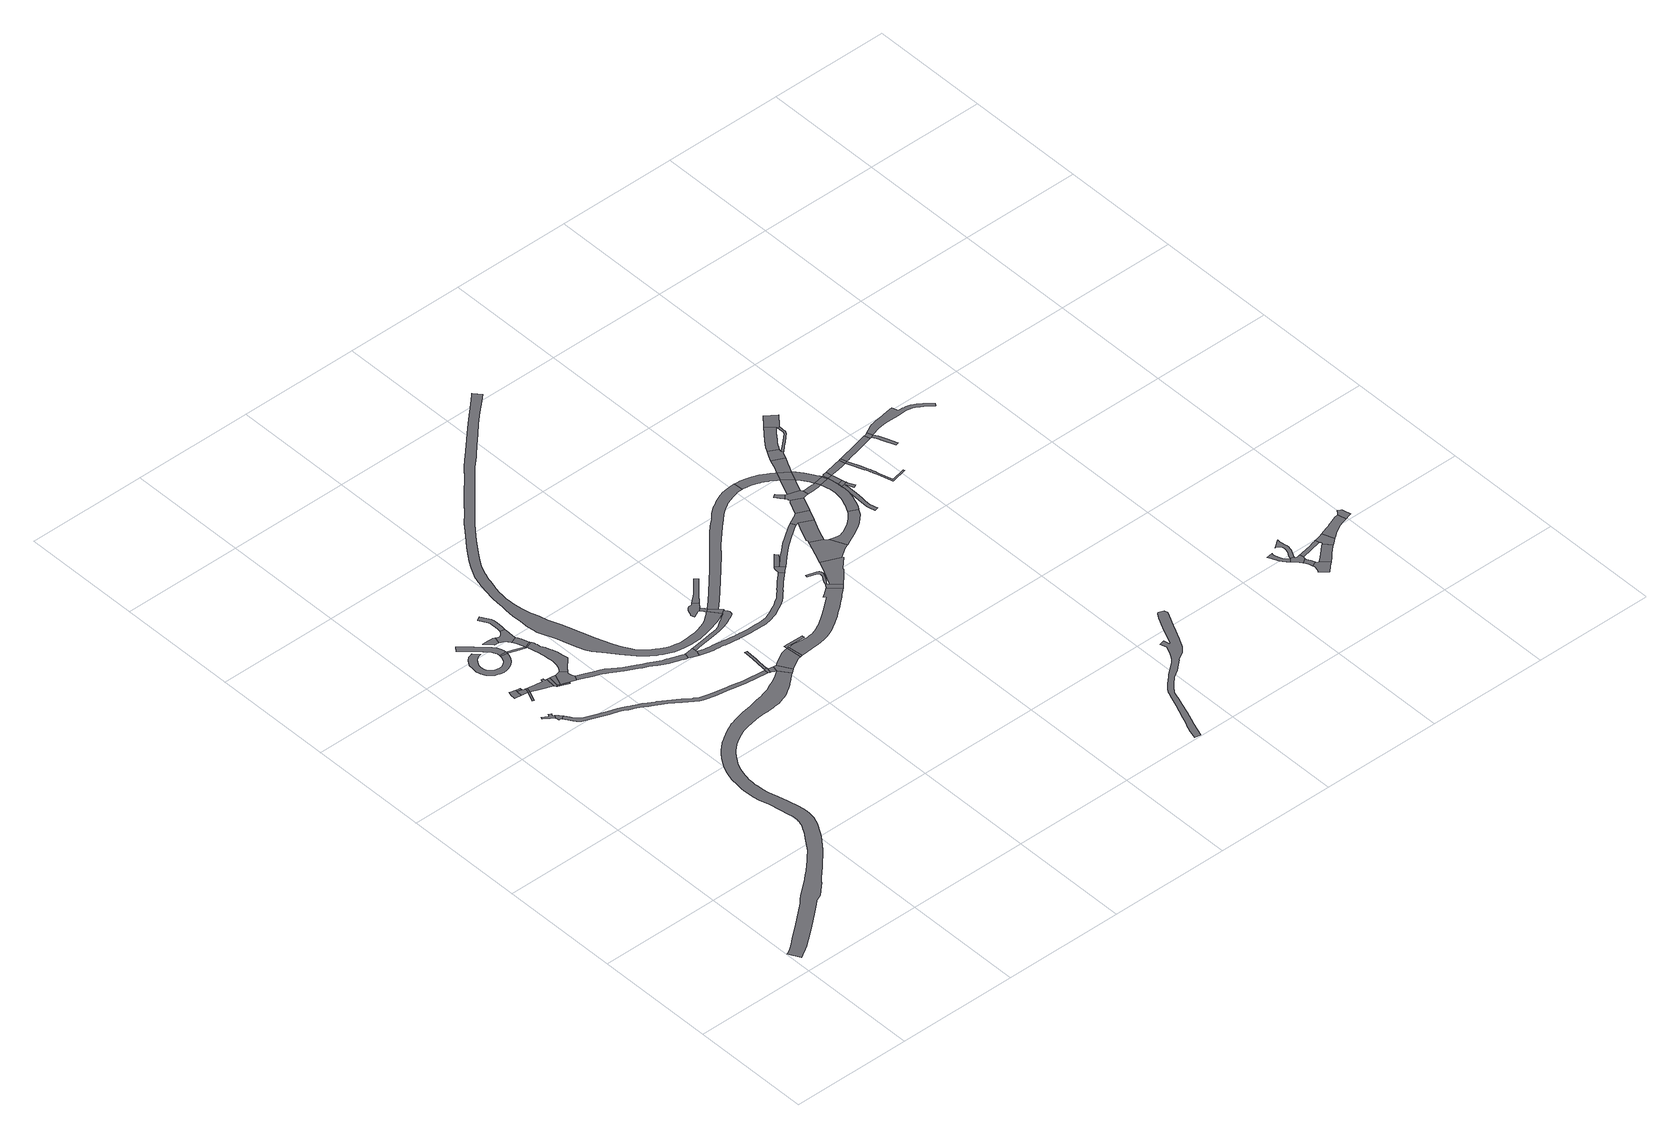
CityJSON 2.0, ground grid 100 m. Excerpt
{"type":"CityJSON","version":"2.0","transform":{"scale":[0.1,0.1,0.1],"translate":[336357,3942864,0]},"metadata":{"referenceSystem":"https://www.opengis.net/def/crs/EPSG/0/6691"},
"CityObjects":{
"road1":{"type":"Road","geometry":[{"type":"MultiSurface","lod":"1","boundaries":[[[0,1,2,3,4,5,6,7,8,9,10,11,12]]]}]},
"road2":{"type":"Road","attributes":{"function":"2","RoadStructureAttribute.sectionType":"1"},"geometry":[{"type":"MultiSurface","lod":"1","boundaries":[[[13,14,15,16,17,18,19,20,21,22,23,24,25,26,27,28,29,30,31,32,33,34,35,36,37,38,39,40,41,42,43,44,45,46,47,48,49,50,51,52,53,54,55,56,57,58,59,60,61,62,63,64,65,66,67,68,69,70,71,72,73,74,75,76,77,78,79,80,81,82,83,84,85,86,87,88,89,90,91,92,93,94,95,96,97,98,99,100,101,102,103,104,105,106,107,108,109,110,111,112,113,114,115,116,117,118,119,120,121,122,123,124,125,126,127,128,129,130,131,132,133,134,135,136,137,138,139,140,141,142,143,144,145,146,147,148,149,150,151,152,153,154,155,156,157,158,159,160,161,162,163,164,165,166,167,168,169,170,171,172,173,174,175,176]]]}]},
"road3":{"type":"Road","geometry":[{"type":"MultiSurface","lod":"1","boundaries":[[[177,178,179,180,181,182,183,184,12,11,185,186,187]]]}]},
"road4":{"type":"Road","geometry":[{"type":"MultiSurface","lod":"1","boundaries":[[[188,189,190,191,192,193,194,195]]]}]},
"road5":{"type":"Road","attributes":{"RoadStructureAttribute.sectionType":"1"},"geometry":[{"type":"MultiSurface","lod":"1","boundaries":[[[196,197,198,199]]]}]},
"road6":{"type":"Road","attributes":{"RoadStructureAttribute.sectionType":"1"},"geometry":[{"type":"MultiSurface","lod":"1","boundaries":[[[200,201,202,194,193,203,204,199]]]}]},
"road7":{"type":"Road","geometry":[{"type":"MultiSurface","lod":"1","boundaries":[[[194,205,206,195]]]}]},
"road8":{"type":"Road","geometry":[{"type":"MultiSurface","lod":"1","boundaries":[[[207,208,209,200,199,198]]]}]},
"road9":{"type":"Road","attributes":{"RoadStructureAttribute.sectionType":"1"},"geometry":[{"type":"MultiSurface","lod":"1","boundaries":[[[210,211,212,213,214,215,216,208,207,217,218]]]}]},
"road10":{"type":"Road","attributes":{"RoadStructureAttribute.sectionType":"1"},"geometry":[{"type":"MultiSurface","lod":"1","boundaries":[[[219,220,221,222,223,224,225,226,227,228,229,230,231,232,233,234,235,236,237,238,239,240,241,242,243,244,245,246,247,248,249,250,251,252,253,254,255,256,257,258,259,260,261,262,263,264,265]]]}]},
"road11":{"type":"Road","geometry":[{"type":"MultiSurface","lod":"1","boundaries":[[[266,267,268,210,218]]]}]},
"road12":{"type":"Road","geometry":[{"type":"MultiSurface","lod":"1","boundaries":[[[269,270,271,272,267,266]]]}]},
"road13":{"type":"Road","attributes":{"RoadStructureAttribute.sectionType":"7"},"geometry":[{"type":"MultiSurface","lod":"1","boundaries":[[[273,274,275,276,277,278,279,280,281,282,283,284,285,286,287,288,289,290,291,292,293,294]]]}]},
"road14":{"type":"Road","attributes":{"RoadStructureAttribute.sectionType":"1"},"geometry":[{"type":"MultiSurface","lod":"1","boundaries":[[[267,295,296,297,268]]]}]},
"road15":{"type":"Road","geometry":[{"type":"MultiSurface","lod":"1","boundaries":[[[298,299,273,294,219,265]]]}]},
"road16":{"type":"Road","geometry":[{"type":"MultiSurface","lod":"1","boundaries":[[[300,301,296,295,302,303,304,305,306,307,308,309]]]}]},
"road17":{"type":"Road","attributes":{"RoadStructureAttribute.sectionType":"1"},"geometry":[{"type":"MultiSurface","lod":"1","boundaries":[[[310,311,312,313,314,315,316,317,318,319,320]]]}]},
"road18":{"type":"Road","geometry":[{"type":"MultiSurface","lod":"1","boundaries":[[[321,322,323,324,325,326,327,298,265]]]}]},
"road19":{"type":"Road","geometry":[{"type":"MultiSurface","lod":"1","boundaries":[[[328,329,330,331,332,333,334,335,336,337,338,320,319,339,340,341,342,343,344,345]]]}]},
"road20":{"type":"Road","attributes":{"RoadStructureAttribute.sectionType":"1"},"geometry":[{"type":"MultiSurface","lod":"1","boundaries":[[[308,346,347,348,349,350,351,352,353,354,355,356,357,358,359,360,361,362,363,364,365,366,367,368,369,370,371,372,373,374,375,376,377,378,379,380,381,382,309]]]}]},
"road21":{"type":"Road","attributes":{"RoadStructureAttribute.sectionType":"1"},"geometry":[{"type":"MultiSurface","lod":"1","boundaries":[[[383,384,385,324,386,387,388,389,390,328,345]]]}]},
"road22":{"type":"Road","geometry":[{"type":"MultiSurface","lod":"1","boundaries":[[[386,324,323,367,366]]]}]},
"road23":{"type":"Road","attributes":{"RoadStructureAttribute.sectionType":"1"},"geometry":[{"type":"MultiSurface","lod":"1","boundaries":[[[391,392,393,394,395,396,397,398,399,400,401,402,403,404,405,406,407,408,409,410,411,412,413,414,415,416,417,418,419,420,421,422,182,181,423,424,425,426,427,428,429,430,431,432,433,434,435,436,437,438,439,440,441,442,443,444,445,446,447,448,449,450]]]}]},
"road24":{"type":"Road","attributes":{"RoadStructureAttribute.sectionType":"1"},"geometry":[{"type":"MultiSurface","lod":"1","boundaries":[[[451,452,453,454,455,456,457,458,459,460,461,462,463,464,465,332,331]]]}]},
"road25":{"type":"Road","attributes":{"RoadStructureAttribute.sectionType":"1"},"geometry":[{"type":"MultiSurface","lod":"1","boundaries":[[[466,467,468,469,470,471,472,473,474,475,476,477,478,479,480,481,482,483,484,485,486,304,303,487,488,489,490,491,492,493,494,495,496,497,498,499,500,501,502,503,504,505,506,507,508,509,510,511]]]}]},
"road26":{"type":"Road","geometry":[{"type":"MultiSurface","lod":"1","boundaries":[[[510,512,513,514,515,516,517,518,519,520,521,522,511]]]}]},
"road27":{"type":"Road","geometry":[{"type":"MultiSurface","lod":"1","boundaries":[[[523,524,525,526,527,391,450]]]}]},
"road28":{"type":"Road","attributes":{"RoadStructureAttribute.sectionType":"1"},"geometry":[{"type":"MultiSurface","lod":"1","boundaries":[[[524,523,528,529,176,530]]]}]},
"road29":{"type":"Road","attributes":{"RoadStructureAttribute.sectionType":"1"},"geometry":[{"type":"MultiSurface","lod":"1","boundaries":[[[531,532,533,534,535,536,537,538,539,540,541,526,525]]]}]},
"road30":{"type":"Road","geometry":[{"type":"MultiSurface","lod":"1","boundaries":[[[542,530,176,175,543,544,545]]]}]},
"road31":{"type":"Road","attributes":{"RoadStructureAttribute.sectionType":"1"},"geometry":[{"type":"MultiSurface","lod":"1","boundaries":[[[546,547,548,549,550,551,552,553,554,555,556,557,558,559,560,561,562,520,519,563,564,565,566,567,568,569,570,571,572,573,574,575,576,577,578,579,580,581,582]]]}]},
"road32":{"type":"Road","attributes":{"function":"2","RoadStructureAttribute.sectionType":"1"},"geometry":[{"type":"MultiSurface","lod":"1","boundaries":[[[583,584,585,586,587,588,589,590,591,592,545,544]]]}]},
"road33":{"type":"Road","geometry":[{"type":"MultiSurface","lod":"1","boundaries":[[[586,593,594,587]]]}]},
"road34":{"type":"Road","geometry":[{"type":"MultiSurface","lod":"1","boundaries":[[[595,596,597,598,599,600,601,602,603,604,605,606,607,608,609,610,611,612]]]}]},
"road35":{"type":"Road","attributes":{"RoadStructureAttribute.sectionType":"7"},"geometry":[{"type":"MultiSurface","lod":"1","boundaries":[[[613,614,600,599,615,616,617,618]]]}]},
"road36":{"type":"Road","geometry":[{"type":"MultiSurface","lod":"1","boundaries":[[[619,620,621,618,617,546,582]]]}]},
"road37":{"type":"Road","geometry":[{"type":"MultiSurface","lod":"1","boundaries":[[[594,622,623,624,625,626,627,628,629,630,587]]]}]},
"road38":{"type":"Road","attributes":{"function":"1","RoadStructureAttribute.sectionType":"1"},"geometry":[{"type":"MultiSurface","lod":"1","boundaries":[[[631,632,633,634,635,636,637,638,639,640,641,642,643,644,645,646,647,648,649,650,651,652,653,654,655,656,657,658,659,660,661,662,663,664,665,666,667,668,669,670,671,672,673,674,675,676,677,678,679,680,681,682,683,684,685,686,687,688,689,690,691,692,693,694,695,696,697,698,699,700,701,546,617,702,703,704,705,706,707,708,709,710,711,712,713,714,715,716,717,718,719,720,721,722,723,724,725,726,727,728,729,730,731,732,733,734,735,736,737,738,739,740,741,742,743,744,745,746,747,748,749,750,751,752,753,754,755,756,757,758,759,760,761,762,763,764,765,766,767,768,769,770,771,772,773,774]]]}]},
"road39":{"type":"Road","attributes":{"RoadStructureAttribute.sectionType":"1"},"geometry":[{"type":"MultiSurface","lod":"1","boundaries":[[[775,776,777,778,779,780,781,782,783,784,785,786,787,788,789,790,791,792,793,794,795,796,797,798,799,800,801,802,803,804,805,806,807,808,809,810,811,812,813,814,815,816,817,515,514,818,819,820,821,822,823,824,825,826,827,828,829,830,831,832,833,834,835,836,837,838,839,840,841,842,843,844,845,846,847,848,849,850,851,852,853,854,855,856,857,858,859,860,861,862,863,864]]]}]},
"road40":{"type":"Road","attributes":{"RoadStructureAttribute.sectionType":"1"},"geometry":[{"type":"MultiSurface","lod":"1","boundaries":[[[601,865,866,867,868,869,602]]]}]},
"road41":{"type":"Road","attributes":{"function":"2","RoadStructureAttribute.sectionType":"1"},"geometry":[{"type":"MultiSurface","lod":"1","boundaries":[[[870,871,872,873,874,875,876,877,878,879,880,881,882,883,884,885,886,887,888,889,890,891,892,893,894,895,896,594,593,897,898,899,900,901,902,903,904,905,906,907,908,909,910,911,912,913,914,915,916,917,918]]]}]},
"road42":{"type":"Road","attributes":{"function":"1","RoadStructureAttribute.sectionType":"1"},"geometry":[{"type":"MultiSurface","lod":"1","boundaries":[[[919,920,921,922,923,924,925,926,927,928,929,930,931,932,933,934,935,936,937,938,939,940,941,942,943,944,945,618,621,946,947,948,949,950,951,952,953,954,955,956,957,958,959,960,961,962,963,964,965,966,967,968,969]]]}]},
"road43":{"type":"Road","geometry":[{"type":"MultiSurface","lod":"1","boundaries":[[[863,970,971,972,973,974,975,976,977,864]]]}]},
"road44":{"type":"Road","geometry":[{"type":"MultiSurface","lod":"1","boundaries":[[[978,979,980,981,918,917,982,983]]]}]},
"road45":{"type":"Road","attributes":{"RoadStructureAttribute.sectionType":"1"},"geometry":[{"type":"MultiSurface","lod":"1","boundaries":[[[980,984,985,986,987,988,989,990,991,992,993,994,995,996,997,998,999,981]]]}]},
"road46":{"type":"Road","geometry":[{"type":"MultiSurface","lod":"1","boundaries":[[[1000,1001,1002,1003,1004,1005,1006,1007,973,972]]]}]},
"road47":{"type":"Road","attributes":{"function":"2","RoadStructureAttribute.sectionType":"1"},"geometry":[{"type":"MultiSurface","lod":"1","boundaries":[[[1008,1009,1010,1011,1012,1013,1014,1015,1016,1017,1018,1019,1020,978,983]]]}]},
"road48":{"type":"Road","attributes":{"RoadStructureAttribute.sectionType":"1"},"geometry":[{"type":"MultiSurface","lod":"1","boundaries":[[[1021,1022,1023,1024,1025,1026,1027,1028,1029,1030,1031,1032,1033,1034,1035,1036,1037,1038,1039,1040,972,971]]]}]},
"road49":{"type":"Road","geometry":[{"type":"MultiSurface","lod":"1","boundaries":[[[1041,1042,1043,1044,1045,1046,1047,1016,1015,1048,1049,1050]]]}]},
"road50":{"type":"Road","attributes":{"function":"2","RoadStructureAttribute.sectionType":"1"},"geometry":[{"type":"MultiSurface","lod":"1","boundaries":[[[1051,1052,1053,1054,1055,1056,1057,1058,1059,1045,1044]]]}]},
"road51":{"type":"Road","attributes":{"RoadStructureAttribute.sectionType":"1"},"geometry":[{"type":"MultiSurface","lod":"1","boundaries":[[[1060,1061,1062,1063,1064,1065,1066,1067,1068,1069,1070,1071,1072,1073,1074,1075,1076,1077,1078,1079,1080,1081,1082,1083,1084,1085,1086,1087,1088,1089,1090,1091,1092,1093,1094,1095,1096,1097,1098,1099,1100,1101,1102,1103,1104,1105,1106,1107,1108,1109,1110,1111,1112,1113,1114,1115,1116,1117,1118,1119,1120,1121,1122,1123,1124,1125,1126,1127]]]}]},
"road52":{"type":"Road","geometry":[{"type":"MultiSurface","lod":"1","boundaries":[[[1053,1128,1129,1130,1131,1031,1030,1054]]]}]},
"road53":{"type":"Road","attributes":{"function":"1","RoadStructureAttribute.sectionType":"1"},"geometry":[{"type":"MultiSurface","lod":"1","boundaries":[[[1132,1133,1134,1135,1136,1137,1138,1139,1140,1141,1142,1143,1144,1145,1146,1147,1148,1149,1150,1151,1152,1153,1154,1155,1041,1050]]]}]},
"road54":{"type":"Road","attributes":{"function":"2","RoadStructureAttribute.sectionType":"1"},"geometry":[{"type":"MultiSurface","lod":"1","boundaries":[[[1128,1156,1157,1158,1159,1160,1161,1162,1129]]]}]},
"road55":{"type":"Road","geometry":[{"type":"MultiSurface","lod":"1","boundaries":[[[1163,1164,1165,1166,1167,1168]]]}]},
"road56":{"type":"Road","attributes":{"function":"1","RoadStructureAttribute.sectionType":"7"},"geometry":[{"type":"MultiSurface","lod":"1","boundaries":[[[1169,1170,1171,1172,1173,1174,1175,1176,1177,1178,1179,1180,1181,1182,1183,1184,1185,1186,1187,1188,1189,1190,1191,1192,1193,1194,1195,1196,919,969]]]}]},
"road57":{"type":"Road","geometry":[{"type":"MultiSurface","lod":"1","boundaries":[[[1197,1198,1199,1200,1163,1168,1201,1202,1203,1159,1158,1204,1205,1206]]]}]},
"road58":{"type":"Road","attributes":{"function":"2","RoadStructureAttribute.sectionType":"1"},"geometry":[{"type":"MultiSurface","lod":"1","boundaries":[[[1183,1207,1208,1199,1198,1209,1210,1211,1212]]]}]},
"road59":{"type":"Road","attributes":{"RoadStructureAttribute.sectionType":"1"},"geometry":[{"type":"MultiSurface","lod":"1","boundaries":[[[1205,1213,1214,1215,1216,1217,1218,1219,1220,1221,1222,1223,1206]]]}]},
"road60":{"type":"Road","geometry":[{"type":"MultiSurface","lod":"1","boundaries":[[[1184,1183,1212,1224]]]}]},
"road61":{"type":"Road","attributes":{"function":"1","RoadStructureAttribute.sectionType":"7"},"geometry":[{"type":"MultiSurface","lod":"1","boundaries":[[[1225,1226,1227,1228,1229,1230,1231,1232,1233,1234,1235,1217,1236,1237,1238,1239,1240,1241,1242,1243,1244,1245,1246,1247,1248,1249,1250,1251,1142,1141,1252,1253,1254,1255,1256,1257,1258]]]}]},
"road62":{"type":"Road","attributes":{"function":"1","RoadStructureAttribute.sectionType":"7"},"geometry":[{"type":"MultiSurface","lod":"1","boundaries":[[[1212,1259,1260,1261,1262,1263,1218,1264,1265,1266,1267,1268,1269,1270,1224]]]}]},
"road63":{"type":"Road","attributes":{"function":"2","RoadStructureAttribute.sectionType":"1"},"geometry":[{"type":"MultiSurface","lod":"1","boundaries":[[[1271,1272,1273,1274,1275,1276,1277,1184,1224]]]}]},
"road64":{"type":"Road","geometry":[{"type":"MultiSurface","lod":"1","boundaries":[[[1217,1235,1264,1218]]]}]},
"road65":{"type":"Road","attributes":{"RoadStructureAttribute.sectionType":"1"},"geometry":[{"type":"MultiSurface","lod":"1","boundaries":[[[1278,1279,1280,1281,1282,1283,1284,1285,1286,1287,1288,1289,1290,1291,1292,1293,1294,1295,1296,1297,1298,1294,1299,1300,1301,1302,1258]]]}]},
"road66":{"type":"Road","geometry":[{"type":"MultiSurface","lod":"1","boundaries":[[[1303,1264,1235,1304,1305]]]}]},
"road67":{"type":"Road","geometry":[{"type":"MultiSurface","lod":"1","boundaries":[[[1306,1307,1308,1309,1299,1294,1298,1310,1311]]]}]},
"road68":{"type":"Road","attributes":{"RoadStructureAttribute.sectionType":"1"},"geometry":[{"type":"MultiSurface","lod":"1","boundaries":[[[1312,1313,1304,1314,1315,1231,1316,1317,1318,1306,1311]]]}]},
"road69":{"type":"Road","geometry":[{"type":"MultiSurface","lod":"1","boundaries":[[[1319,1320,1321,1322,1323,1324,1274,1273,1325,1326,1327]]]}]},
"road70":{"type":"Road","geometry":[{"type":"MultiSurface","lod":"1","boundaries":[[[1304,1313,1328,1329,1330,1331,1332,1333,1305]]]}]},
"road71":{"type":"Road","attributes":{"RoadStructureAttribute.sectionType":"1"},"geometry":[{"type":"MultiSurface","lod":"1","boundaries":[[[1334,1335,1336,1328,1313,1337,1338,1339,1340,1341]]]}]},
"road72":{"type":"Road","attributes":{"function":"2","RoadStructureAttribute.sectionType":"1"},"geometry":[{"type":"MultiSurface","lod":"1","boundaries":[[[1342,1343,1344,1345,1346,1347,1348,1349,1350,1351,1352,1353,1354,1322,1321]]]}]},
"road73":{"type":"Road","attributes":{"RoadStructureAttribute.sectionType":"1"},"geometry":[{"type":"MultiSurface","lod":"1","boundaries":[[[1326,1355,1356,1357,1358,1359,1360,1361,1362,1363,1364,1365,1366,1367,1368,1369,1370,1371,1372,1373,1374,1375,1376,1377,1327]]]}]},
"road74":{"type":"Road","geometry":[{"type":"MultiSurface","lod":"1","boundaries":[[[1378,1379,1334,1341,1380]]]}]},
"road75":{"type":"Road","attributes":{"RoadStructureAttribute.sectionType":"1"},"geometry":[{"type":"MultiSurface","lod":"1","boundaries":[[[1341,1381,1382,1383,1384,1385,1386,1387,1388,1389,1390,1391,1392,1393,1394,1395,1396,1397,1398,1399,1400,1401,1402,1403,1380]]]}]},
"road76":{"type":"Road","geometry":[{"type":"MultiSurface","lod":"1","boundaries":[[[1366,1404,1405,1406,1407,1408,1350,1349,1409,1367]]]}]},
"road77":{"type":"Road","attributes":{"RoadStructureAttribute.sectionType":"1"},"geometry":[{"type":"MultiSurface","lod":"1","boundaries":[[[1410,1411,1412,1413,1414,1415,1416,1417,1418,1378,1380]]]}]},
"road78":{"type":"Road","geometry":[{"type":"MultiSurface","lod":"1","boundaries":[[[1419,1420,1421,1415,1414,1422]]]}]},
"road79":{"type":"Road","attributes":{"RoadStructureAttribute.sectionType":"1"},"geometry":[{"type":"MultiSurface","lod":"1","boundaries":[[[1423,1424,1425,1426,1427,1428,1419,1422]]]}]},
"road80":{"type":"Road","attributes":{"RoadStructureAttribute.sectionType":"1"},"geometry":[{"type":"MultiSurface","lod":"1","boundaries":[[[1429,1430,1431,1432,1433,1434,1435,1436,1437,1438,1439,1440,1441,1442,1443,1444,1445,1446,1447,1448,1449,1450,1451,1452,1453,1454,1455,1456,1457,1458,1459,1460,1461,1462,1463,1464,1465,1466,1420,1419]]]}]},
"road81":{"type":"Road","geometry":[{"type":"MultiSurface","lod":"1","boundaries":[[[1467,1468,1469,1470,1471,1472,1473,1474,1475,1476,1477,1478,1479,1480,1481,1482,1483,1484]]]}]},
"road82":{"type":"Road","geometry":[{"type":"MultiSurface","lod":"1","boundaries":[[[1483,1485,1486,1487,1488,1489,1490,1491,1492,1493,1494,1495,1496,1497,1484]]]}]},
"road83":{"type":"Road","attributes":{"RoadStructureAttribute.sectionType":"1"},"geometry":[{"type":"MultiSurface","lod":"1","boundaries":[[[1498,1499,1500,1488,1487,1501,1502,1503,1504,1505,1506,1507,1508]]]}]},
"road84":{"type":"Road","geometry":[{"type":"MultiSurface","lod":"1","boundaries":[[[1509,1510,1511,1512,1513,1514,1515,1508,1507,1516,1517,1518,1519,1520]]]}]},
"road85":{"type":"Road","attributes":{"RoadStructureAttribute.sectionType":"1"},"geometry":[{"type":"MultiSurface","lod":"1","boundaries":[[[1521,1522,1523,1524,1525,1526,1527,1528,1529,1530,1531,1532,1533,1534,1535,1536,1537,1538,1539,1540,1541,1542,1543,1544,1545,1546,1497,1496]]]}]},
"road86":{"type":"Road","attributes":{"RoadStructureAttribute.sectionType":"1"},"geometry":[{"type":"MultiSurface","lod":"1","boundaries":[[[1547,1548,1549,1550,1551,1552,1491,1490,1553,1554,1555,1556,1557]]]}]},
"road87":{"type":"Road","attributes":{"RoadStructureAttribute.sectionType":"1"},"geometry":[{"type":"MultiSurface","lod":"1","boundaries":[[[1511,1558,1559,1560,1561,1562,1563,1564,1565,1566,1567,1568,1569,1512]]]}]},
"road88":{"type":"Road","geometry":[{"type":"MultiSurface","lod":"1","boundaries":[[[1570,1571,1572,1573,1574,1564,1563,1575,1576,1577,1578,1579,1580,1547,1557]]]}]},
"road89":{"type":"Road","attributes":{"RoadStructureAttribute.sectionType":"1"},"geometry":[{"type":"MultiSurface","lod":"1","boundaries":[[[1581,1582,1583,1584,1585,1586,1587,1588,1578,1577,1589,1590,1591,1592,1593,1594,1595,1596,1597,1598]]]}]},
"road90":{"type":"Road","geometry":[{"type":"MultiSurface","lod":"1","boundaries":[[[1599,1600,1601,1602,1581,1598,1603,1604,1605,1606]]]}]}
},
"vertices":[
[467,3202,0],[477,3220,0],[475,3221,0],[455,3230,0],[447,3213,0],[446,3212,0],[445,3213,0],[400,3241,0],[393,3223,0],[420,3206,0],[439,3193,0],[469,3170,0],[482,3192,0],
[1937,2488,0],[1910,2467,0],[1854,2436,0],[1829,2424,0],[1798,2410,0],[1776,2400,0],[1750,2391,0],[1720,2383,0],[1693,2375,0],[1670,2370,0],[1637,2363,0],[1596,2355,0],[1571,2349,0],[1566,2348,0],[1543,2344,0],[1517,2340,0],[1489,2335,0],[1459,2329,0],[1404,2316,0],[1383,2310,0],[1363,2304,0],[1342,2297,0],[1322,2288,0],[1313,2285,0],[1291,2274,0],[1262,2258,0],[1239,2244,0],[1220,2233,0],[1192,2213,0],[1162,2192,0],[1131,2164,0],[1107,2142,0],[1080,2115,0],[1054,2077,0],[1025,2035,0],[999,1993,0],[973,1932,0],[952,1859,0],[942,1790,0],[938,1745,0],[938,1715,0],[938,1684,0],[942,1626,0],[952,1567,0],[973,1487,0],[988,1406,0],[1004,1314,0],[1008,1291,0],[1010,1261,0],[1008,1235,0],[1007,1225,0],[1006,1216,0],[1003,1206,0],[998,1192,0],[994,1182,0],[987,1164,0],[976,1144,0],[956,1109,0],[943,1086,0],[924,1059,0],[846,951,0],[795,898,0],[788,892,0],[781,883,0],[725,824,0],[724,823,0],[705,807,0],[692,796,0],[661,769,0],[625,737,0],[489,626,0],[461,600,0],[458,597,0],[446,586,0],[433,572,0],[243,409,0],[145,333,0],[117,309,0],[98,293,0],[53,258,0],[29,244,0],[8,233,0],[60,139,0],[83,153,0],[113,171,0],[166,205,0],[189,224,0],[216,247,0],[313,322,0],[447,435,0],[511,488,0],[535,511,0],[547,520,0],[591,538,0],[695,633,0],[691,638,0],[712,659,0],[738,686,0],[746,694,0],[768,716,0],[802,748,0],[928,881,0],[1016,997,0],[1037,1028,0],[1051,1055,0],[1072,1090,0],[1086,1116,0],[1097,1142,0],[1108,1172,0],[1113,1192,0],[1116,1210,0],[1118,1227,0],[1120,1262,0],[1117,1303,0],[1112,1335,0],[1091,1430,0],[1071,1513,0],[1051,1588,0],[1042,1638,0],[1039,1688,0],[1039,1716,0],[1039,1740,0],[1042,1782,0],[1046,1806,0],[1050,1830,0],[1070,1898,0],[1090,1946,0],[1110,1979,0],[1138,2019,0],[1159,2049,0],[1178,2069,0],[1200,2089,0],[1227,2113,0],[1247,2128,0],[1273,2144,0],[1317,2167,0],[1355,2184,0],[1407,2199,0],[1459,2209,0],[1535,2222,0],[1559,2223,0],[1573,2224,0],[1622,2225,0],[1648,2225,0],[1673,2227,0],[1691,2229,0],[1706,2231,0],[1722,2234,0],[1736,2236,0],[1752,2241,0],[1766,2245,0],[1780,2249,0],[1802,2257,0],[1821,2267,0],[1837,2274,0],[1862,2288,0],[1892,2309,0],[1912,2323,0],[1919,2328,0],[1931,2339,0],[1963,2365,0],[1997,2396,0],[2017,2412,0],[1951,2498,0],
[483,3140,0],[491,3139,0],[493,3139,0],[495,3137,0],[499,3133,0],[523,3154,0],[504,3175,0],[491,3186,0],[472,3163,0],[472,3160,0],[476,3138,0],
[453,3573,0],[424,3580,0],[407,3586,0],[397,3553,0],[395,3512,0],[450,3507,0],[455,3558,0],[457,3573,0],
[470,3414,0],[482,3407,0],[519,3491,0],[505,3497,0],
[515,3539,0],[511,3540,0],[492,3545,0],[471,3506,0],[476,3504,0],
[494,3550,0],[495,3568,0],
[520,3493,0],[531,3535,0],[528,3535,0],
[695,3513,0],[681,3514,0],[682,3535,0],[665,3537,0],[663,3517,0],[599,3525,0],[549,3531,0],[592,3467,0],[686,3429,0],
[620,3909,0],[619,3897,0],[607,3871,0],[594,3851,0],[582,3839,0],[568,3831,0],[556,3825,0],[526,3821,0],[495,3828,0],[470,3841,0],[451,3864,0],[441,3884,0],[438,3900,0],[437,3929,0],[446,3955,0],[448,3956,0],[470,3988,0],[486,4002,0],[490,4005,0],[505,4012,0],[529,4018,0],[485,4063,0],[469,4057,0],[461,4055,0],[460,4055,0],[445,4048,0],[423,4032,0],[416,4025,0],[396,3993,0],[394,3986,0],[385,3939,0],[382,3900,0],[389,3865,0],[411,3829,0],[439,3801,0],[457,3788,0],[474,3781,0],[493,3773,0],[523,3768,0],[550,3770,0],[571,3775,0],[590,3784,0],[611,3794,0],[636,3815,0],[656,3844,0],[672,3884,0],[675,3903,0],
[698,3412,0],[709,3420,0],[720,3510,0],
[703,3406,0],[791,3370,0],[794,3379,0],[717,3411,0],
[678,3922,0],[677,3941,0],[672,3961,0],[657,3992,0],[650,4002,0],[635,4022,0],[585,4068,0],[545,4109,0],[536,4118,0],[485,4163,0],[452,4193,0],[422,4158,0],[445,4138,0],[476,4109,0],[505,4083,0],[508,4081,0],[561,4027,0],[586,4001,0],[596,3990,0],[608,3969,0],[619,3941,0],[621,3921,0],
[732,3411,0],[770,3505,0],[746,3507,0],
[681,3917,0],[678,3919,0],
[802,3509,0],[783,3505,0],[835,3370,0],[847,3366,0],[864,3408,0],[855,3433,0],[852,3450,0],[849,3464,0],[856,3473,0],[813,3514,0],
[710,4083,0],[704,4085,0],[688,4087,0],[663,4088,0],[618,4090,0],[610,4089,0],[670,4028,0],[679,4027,0],[700,4025,0],[705,4023,0],[722,4079,0],
[725,3886,0],[765,3871,0],[813,3856,0],[817,3868,0],[801,3873,0],[770,3884,0],[730,3899,0],
[829,3991,0],[827,4014,0],[831,4059,0],[831,4102,0],[790,4106,0],[786,4095,0],[779,4086,0],[770,4075,0],[760,4068,0],[751,4068,0],[739,4069,0],[722,4018,0],[736,4012,0],[747,4006,0],[758,3995,0],[763,3988,0],[772,3977,0],[777,3967,0],
[870,3487,0],[877,3498,0],[899,3521,0],[904,3527,0],[927,3549,0],[948,3570,0],[955,3581,0],[957,3590,0],[954,3624,0],[946,3656,0],[944,3670,0],[938,3696,0],[932,3719,0],[923,3743,0],[913,3769,0],[897,3803,0],[892,3831,0],[890,3838,0],[884,3859,0],[877,3872,0],[876,3874,0],[821,3853,0],[824,3842,0],[825,3839,0],[831,3820,0],[836,3794,0],[841,3765,0],[847,3731,0],[850,3706,0],[854,3671,0],[857,3645,0],[856,3616,0],[855,3599,0],[851,3584,0],[844,3561,0],[836,3544,0],[826,3528,0],
[784,3952,0],[794,3926,0],[802,3906,0],[871,3888,0],[865,3903,0],[855,3930,0],[847,3948,0],[836,3973,0],
[1896,2561,0],[1708,2582,0],[1622,2599,0],[1593,2605,0],[1586,2606,0],[1465,2629,0],[1435,2636,0],[1424,2639,0],[1378,2651,0],[1354,2659,0],[1329,2676,0],[1322,2681,0],[1261,2725,0],[1175,2785,0],[1112,2824,0],[1106,2827,0],[1056,2855,0],[1024,2875,0],[996,2889,0],[959,2905,0],[948,2911,0],[923,2922,0],[893,2939,0],[861,2954,0],[789,2978,0],[677,3018,0],[623,3039,0],[601,3049,0],[581,3067,0],[568,3083,0],[551,3111,0],[527,3149,0],[521,3093,0],[540,3063,0],[555,3043,0],[582,3020,0],[610,3007,0],[664,2985,0],[778,2945,0],[848,2921,0],[877,2908,0],[907,2891,0],[935,2878,0],[945,2874,0],[981,2857,0],[1006,2844,0],[1038,2824,0],[1089,2796,0],[1094,2794,0],[1156,2756,0],[1240,2697,0],[1309,2647,0],[1339,2627,0],[1368,2617,0],[1392,2611,0],[1457,2595,0],[1579,2572,0],[1590,2569,0],[1703,2547,0],[1892,2526,0],
[831,4105,0],[836,4132,0],[839,4196,0],[838,4204,0],[836,4222,0],[831,4242,0],[813,4276,0],[787,4319,0],[753,4298,0],[778,4256,0],[793,4228,0],[796,4215,0],[799,4195,0],[796,4137,0],[792,4112,0],
[1583,3063,0],[1572,3067,0],[1560,3072,0],[1498,3093,0],[1494,3095,0],[1485,3099,0],[1464,3108,0],[1434,3120,0],[1394,3137,0],[1334,3168,0],[1308,3181,0],[1266,3201,0],[1180,3250,0],[1111,3293,0],[1099,3301,0],[1071,3320,0],[1040,3336,0],[990,3357,0],[988,3358,0],[943,3377,0],[872,3405,0],[919,3338,0],[926,3336,0],[971,3316,0],[1005,3302,0],[1023,3295,0],[1045,3283,0],[1049,3282,0],[1084,3263,0],[1089,3260,0],[1160,3218,0],[1248,3168,0],[1279,3153,0],[1317,3135,0],[1370,3104,0],[1374,3101,0],[1411,3084,0],[1447,3066,0],[1473,3054,0],[1483,3051,0],[1510,3041,0],[1545,3029,0],[1555,3025,0],[1568,3020,0],[1583,3016,0],[1595,3061,0],
[1616,3003,0],[1658,2984,0],[1660,2984,0],[1673,3027,0],[1673,3030,0],[1672,3035,0],[1675,3038,0],[1677,3040,0],[1672,3071,0],[1616,3062,0],[1609,3062,0],
[1909,2521,0],[1920,2558,0],[1921,2568,0],[1900,2570,0],[1899,2566,0],
[1916,2519,0],[1938,2506,0],[1963,2548,0],
[1921,2574,0],[1927,2653,0],[1930,2683,0],[1931,2694,0],[1935,2745,0],[1937,2793,0],[1916,2794,0],[1914,2746,0],[1911,2696,0],[1906,2655,0],[1900,2576,0],
[1969,2547,0],[2031,2422,0],[2052,2438,0],[1988,2544,0],
[2079,3205,0],[2081,3202,0],[2077,3199,0],[2057,3186,0],[2031,3170,0],[2010,3155,0],[1991,3143,0],[1960,3122,0],[1951,3117,0],[1941,3113,0],[1930,3110,0],[1861,3098,0],[1818,3092,0],[1793,3088,0],[1715,3078,0],[1685,3073,0],[1682,3072,0],[1686,3042,0],[1719,3048,0],[1797,3059,0],[1873,3070,0],[1940,3082,0],[1981,3093,0],[2021,3106,0],[2053,3118,0],[2073,3128,0],[2086,3134,0],[2115,3152,0],[2123,3160,0],[2124,3164,0],[2126,3170,0],[2130,3181,0],[2129,3189,0],[2123,3201,0],[2116,3208,0],[2105,3218,0],[2102,3221,0],
[2143,2494,0],[2149,2495,0],[2167,2497,0],[2179,2498,0],[2166,2627,0],[2152,2627,0],[2128,2622,0],[2110,2617,0],[2025,2568,0],[1998,2549,0],
[2193,2500,0],[2180,2628,0],
[1909,3308,0],[1924,3314,0],[1932,3319,0],[1958,3331,0],[1973,3334,0],[1995,3353,0],[2029,3394,0],[1988,3428,0],[1985,3425,0],[1980,3421,0],[1969,3413,0],[1951,3415,0],[1938,3408,0],[1928,3400,0],[1919,3391,0],[1912,3363,0],[1903,3346,0],[1896,3338,0],
[2018,3325,0],[1996,3352,0],[1975,3333,0],[1997,3306,0],[2006,3294,0],[2028,3312,0],
[2111,3229,0],[2090,3252,0],[2083,3259,0],
[2180,2638,0],[2185,2638,0],[2192,2639,0],[2333,2634,0],[2333,2655,0],[2242,2656,0],[2193,2657,0],[2179,2658,0],[2166,2657,0],
[2320,6097,0],[2274,6052,0],[2185,5969,0],[2093,5885,0],[2014,5807,0],[1927,5722,0],[1845,5641,0],[1821,5616,0],[1765,5559,0],[1681,5465,0],[1595,5372,0],[1512,5279,0],[1438,5195,0],[1373,5124,0],[1316,5055,0],[1254,4976,0],[1214,4923,0],[1174,4867,0],[1127,4799,0],[1091,4741,0],[1078,4718,0],[1064,4692,0],[1045,4651,0],[1030,4599,0],[1027,4586,0],[1018,4553,0],[1000,4478,0],[998,4466,0],[991,4424,0],[986,4398,0],[985,4388,0],[980,4310,0],[978,4293,0],[975,4254,0],[971,4198,0],[968,4151,0],[968,4104,0],[968,4088,0],[969,4015,0],[975,3962,0],[981,3926,0],[1036,3779,0],[1058,3707,0],[1086,3614,0],[1102,3562,0],[1129,3523,0],[1197,3436,0],[1251,3367,0],[1331,3275,0],[1350,3256,0],[1366,3239,0],[1398,3212,0],[1442,3183,0],[1452,3177,0],[1478,3161,0],[1522,3141,0],[1556,3130,0],[1595,3119,0],[1640,3113,0],[1651,3112,0],[1677,3110,0],[1695,3109,0],[1734,3109,0],[1772,3111,0],[1782,3111,0],[1812,3116,0],[1843,3122,0],[1904,3139,0],[1976,3160,0],[2029,3180,0],[2056,3193,0],[1998,3286,0],[1984,3274,0],[1958,3252,0],[1925,3229,0],[1901,3216,0],[1870,3204,0],[1831,3194,0],[1795,3185,0],[1770,3180,0],[1729,3176,0],[1713,3176,0],[1678,3174,0],[1646,3176,0],[1610,3182,0],[1576,3191,0],[1549,3201,0],[1509,3223,0],[1476,3240,0],[1437,3266,0],[1408,3288,0],[1403,3292,0],[1394,3300,0],[1380,3316,0],[1365,3337,0],[1348,3362,0],[1319,3410,0],[1305,3437,0],[1284,3493,0],[1264,3546,0],[1240,3610,0],[1174,3826,0],[1155,3877,0],[1118,3977,0],[1101,4046,0],[1085,4102,0],[1080,4120,0],[1067,4178,0],[1060,4220,0],[1055,4269,0],[1054,4309,0],[1056,4339,0],[1060,4389,0],[1064,4412,0],[1073,4463,0],[1082,4497,0],[1094,4542,0],[1100,4563,0],[1107,4585,0],[1117,4614,0],[1122,4629,0],[1138,4669,0],[1159,4709,0],[1188,4760,0],[1232,4826,0],[1272,4880,0],[1311,4932,0],[1372,5010,0],[1427,5076,0],[1492,5148,0],[1565,5231,0],[1648,5324,0],[1734,5417,0],[1817,5510,0],[1898,5585,0],[1919,5606,0],[1976,5664,0],[1983,5671,0],[2065,5755,0],[2142,5832,0],[2233,5916,0],[2322,5996,0],[2377,6045,0],[2325,6103,0],
[2642,3249,0],[2607,3216,0],[2591,3201,0],[2583,3193,0],[2564,3173,0],[2549,3158,0],[2529,3137,0],[2521,3127,0],[2494,3101,0],[2469,3075,0],[2455,3063,0],[2449,3059,0],[2426,3044,0],[2409,3032,0],[2387,3021,0],[2361,3008,0],[2339,2996,0],[2327,2990,0],[2307,2981,0],[2276,2971,0],[2251,2965,0],[2226,2961,0],[2206,2960,0],[2188,2960,0],[2162,2961,0],[2141,2961,0],[2124,2962,0],[2097,2962,0],[2060,2965,0],[2021,2968,0],[2018,2968,0],[1994,2972,0],[1990,2973,0],[1951,2978,0],[1914,2983,0],[1880,2989,0],[1876,2989,0],[1854,2993,0],[1827,2997,0],[1804,3000,0],[1776,3003,0],[1743,3008,0],[1735,3009,0],[1703,2971,0],[1725,2965,0],[1769,2958,0],[1795,2957,0],[1820,2952,0],[1823,2952,0],[1845,2949,0],[1872,2944,0],[1908,2938,0],[1936,2935,0],[1945,2934,0],[1984,2928,0],[1985,2929,0],[2018,2926,0],[2058,2923,0],[2095,2920,0],[2122,2920,0],[2141,2919,0],[2165,2919,0],[2186,2918,0],[2206,2918,0],[2230,2919,0],[2259,2924,0],[2264,2925,0],[2286,2930,0],[2319,2940,0],[2340,2946,0],[2357,2954,0],[2375,2965,0],[2379,2967,0],[2407,2981,0],[2432,2993,0],[2452,3007,0],[2474,3022,0],[2499,3045,0],[2511,3058,0],[2524,3071,0],[2552,3099,0],[2560,3109,0],[2581,3130,0],[2594,3144,0],[2612,3163,0],[2636,3185,0],[2664,3212,0],[2671,3218,0],[2686,3232,0],[2653,3259,0],
[2092,3471,0],[2197,3588,0],[2172,3610,0],[2129,3564,0],[2063,3493,0],
[2754,2885,0],[2736,2873,0],[2731,2870,0],[2729,2868,0],[2717,2860,0],[2723,2853,0],[2731,2842,0],[2718,2831,0],[2700,2817,0],[2668,2790,0],[2617,2751,0],[2589,2729,0],[2574,2718,0],[2550,2701,0],[2524,2685,0],[2498,2668,0],[2477,2656,0],[2453,2644,0],[2427,2633,0],[2398,2625,0],[2375,2622,0],[2350,2619,0],[2331,2620,0],[2299,2623,0],[2285,2624,0],[2231,2629,0],[2184,2628,0],[2246,2505,0],[2297,2510,0],[2304,2511,0],[2357,2515,0],[2388,2517,0],[2420,2523,0],[2460,2534,0],[2496,2548,0],[2526,2563,0],[2553,2579,0],[2580,2596,0],[2609,2614,0],[2652,2645,0],[2681,2668,0],[2732,2706,0],[2781,2748,0],[2808,2771,0],[2829,2791,0],[2865,2821,0],[2870,2825,0],[2879,2834,0],[2794,2918,0],
[3051,4162,0],[3024,4162,0],[2982,4159,0],[2931,4149,0],[2897,4138,0],[2880,4132,0],[2850,4119,0],[2844,4116,0],[2822,4104,0],[2792,4087,0],[2785,4082,0],[2761,4064,0],[2723,4033,0],[2684,3993,0],[2667,3977,0],[2629,3944,0],[2580,3895,0],[2521,3832,0],[2494,3803,0],[2453,3755,0],[2418,3715,0],[2327,3618,0],[2325,3615,0],[2235,3522,0],[2157,3439,0],[2088,3366,0],[2060,3339,0],[2152,3321,0],[2217,3390,0],[2290,3466,0],[2380,3560,0],[2410,3591,0],[2451,3634,0],[2475,3661,0],[2552,3751,0],[2638,3837,0],[2685,3884,0],[2739,3932,0],[2779,3969,0],[2814,3997,0],[2839,4016,0],[2863,4030,0],[2865,4031,0],[2887,4042,0],[2914,4054,0],[2955,4068,0],[2999,4079,0],[3000,4079,0],[3030,4083,0],[3040,4083,0],[3054,4084,0],
[2702,3246,0],[2732,3271,0],[2703,3305,0],[2675,3328,0],[2666,3317,0],[2661,3306,0],[2659,3286,0],[2659,3267,0],
[2835,2932,0],[2834,2933,0],[2822,2942,0],[2816,2947,0],[2900,2855,0],[2908,2863,0],
[2842,2967,0],[2869,3011,0],[2886,3051,0],[2884,3066,0],[2878,3080,0],[2858,3088,0],[2779,3113,0],[2774,3093,0],[2849,3070,0],[2859,3063,0],[2862,3056,0],[2863,3045,0],[2860,3032,0],[2855,3019,0],[2831,2980,0],[2817,2948,0],
[2713,3317,0],[2730,3337,0],[2759,3368,0],[2784,3399,0],[2763,3425,0],[2733,3393,0],[2703,3361,0],[2685,3340,0],
[2972,2931,0],[2985,2943,0],[3002,2961,0],[3010,2972,0],[3015,2980,0],[3020,2991,0],[3102,3075,0],[3094,3085,0],[2941,3149,0],[2907,3068,0],[2897,3046,0],[2869,2987,0],[2846,2943,0],
[2741,3278,0],[2758,3295,0],[2781,3317,0],[2798,3334,0],[2807,3342,0],[2885,3412,0],[2959,3469,0],[3021,3511,0],[3045,3528,0],[3085,3550,0],[3064,3589,0],[3022,3566,0],[2944,3513,0],[2933,3505,0],[2885,3469,0],[2856,3447,0],[2809,3404,0],[2795,3391,0],[2767,3367,0],[2709,3310,0],
[3154,3283,0],[3129,3296,0],[3125,3305,0],[3125,3311,0],[3027,3355,0],[3021,3342,0],[2977,3236,0],[3168,3136,0],[3199,3150,0],[3212,3156,0],
[3160,3395,0],[3181,3440,0],[3212,3507,0],[3108,3558,0],[3086,3510,0],[3028,3385,0],[3033,3380,0],[3037,3377,0],[3032,3366,0],
[3726,70,0],[3748,129,0],[3757,149,0],[3782,213,0],[3789,234,0],[3825,340,0],[3845,395,0],[3864,451,0],[3872,468,0],[3874,473,0],[3877,478,0],[3893,501,0],[3924,535,0],[3977,585,0],[4039,626,0],[4103,678,0],[4122,698,0],[4125,702,0],[4159,720,0],[4190,742,0],[4209,759,0],[4218,769,0],[4229,785,0],[4241,803,0],[4251,822,0],[4253,825,0],[4272,864,0],[4310,943,0],[4336,997,0],[4382,1090,0],[4399,1124,0],[4392,1152,0],[4352,1170,0],[4335,1159,0],[4315,1125,0],[4269,1031,0],[4242,974,0],[4206,893,0],[4198,876,0],[4194,868,0],[4191,867,0],[4188,867,0],[4178,919,0],[4135,910,0],[4150,858,0],[4125,796,0],[4120,786,0],[4106,760,0],[4098,750,0],[4093,743,0],[4084,730,0],[4069,715,0],[3968,633,0],[3950,614,0],[3896,563,0],[3862,526,0],[3842,499,0],[3835,484,0],[3827,465,0],[3826,461,0],[3807,409,0],[3786,354,0],[3735,231,0],[3711,168,0],[3702,149,0],[3678,86,0],[3657,20,0],[3706,10,0],
[3256,3601,0],[3161,3646,0],[3139,3629,0],[3126,3622,0],
[3245,3172,0],[3327,3210,0],[3369,3234,0],[3402,3254,0],[3428,3273,0],[3431,3275,0],[3459,3300,0],[3491,3334,0],[3507,3360,0],[3521,3381,0],[3449,3418,0],[3440,3404,0],[3427,3385,0],[3402,3358,0],[3377,3336,0],[3357,3321,0],[3328,3303,0],[3309,3292,0],[3293,3283,0],[3280,3277,0],[3263,3272,0],[3245,3266,0],[3228,3265,0],[3200,3272,0],
[3273,3637,0],[3282,3657,0],[3316,3728,0],[3226,3773,0],[3214,3757,0],[3213,3756,0],[3187,3701,0],
[3236,3840,0],[3223,3852,0],[3190,3892,0],[3163,3874,0],[3190,3836,0],[3210,3810,0],
[3060,4084,0],[3061,4084,0],[3092,4081,0],[3102,4079,0],[3106,4078,0],[3138,4072,0],[3178,4058,0],[3195,4052,0],[3211,4045,0],[3222,4039,0],[3240,4029,0],[3249,4024,0],[3256,4020,0],[3302,3991,0],[3319,3978,0],[3352,4050,0],[3347,4054,0],[3344,4056,0],[3326,4068,0],[3314,4076,0],[3296,4087,0],[3244,4116,0],[3204,4131,0],[3190,4136,0],[3159,4147,0],[3104,4158,0],[3083,4160,0],[3064,4162,0],
[3351,3793,0],[3348,3801,0],[3254,3835,0],[3245,3836,0],[3212,3805,0],[3221,3788,0],[3221,3785,0],[3345,3734,0],[3368,3739,0],[3357,3787,0],
[3289,3913,0],[3276,3885,0],[3367,3843,0],[3372,3854,0],[3391,3894,0],[3398,3909,0],
[3389,3739,0],[3399,3739,0],[3469,3743,0],[3490,3748,0],[3495,3749,0],[3477,3791,0],[3463,3788,0],[3450,3787,0],[3399,3784,0],[3398,3784,0],[3370,3785,0],
[3435,3990,0],
[3592,3609,0],[3590,3644,0],[3590,3648,0],[3590,3651,0],[3589,3676,0],[3587,3710,0],[3584,3736,0],[3580,3748,0],[3578,3756,0],[3577,3759,0],[3575,3765,0],[3497,3741,0],[3501,3732,0],[3505,3715,0],[3510,3688,0],[3513,3666,0],[3514,3645,0],[3515,3623,0],[3514,3604,0],[3514,3600,0],[3513,3586,0],[3511,3572,0],[3507,3555,0],[3500,3528,0],[3489,3501,0],[3475,3469,0],[3461,3438,0],[3533,3400,0],[3550,3437,0],[3563,3470,0],[3576,3502,0],[3586,3536,0],[3591,3558,0],[3592,3568,0],
[3426,3876,0],[3461,3821,0],[3472,3802,0],[3472,3800,0],[3474,3797,0],[3558,3808,0],[3558,3809,0],[3551,3824,0],[3546,3834,0],[3531,3862,0],[3492,3924,0],[3456,3966,0],
[3453,4029,0],[3475,4074,0],[3501,4125,0],[3405,4171,0],[3372,4092,0],[3365,4075,0],[3354,4053,0],
[3592,3564,0],[3591,3524,0],[3586,3455,0],[3584,3422,0],[3583,3366,0],[3589,3334,0],[3598,3295,0],[3629,3303,0],[3619,3339,0],[3612,3369,0],[3613,3420,0],[3617,3452,0],[3623,3523,0],[3624,3564,0],[3624,3610,0],[3621,3628,0],[3622,3639,0],[3649,3572,0],[3676,3583,0],[3652,3640,0],[3647,3652,0],[3595,3639,0],[3596,3622,0],[3595,3595,0],[3593,3577,0],
[3563,3809,0],[3579,3766,0],[3569,3810,0],
[3594,3673,0],[3595,3651,0],[3595,3649,0],[3595,3648,0],[3645,3658,0],[3639,3683,0],
[3622,3760,0],[3619,3774,0],[3580,3762,0],[3582,3747,0],[3584,3734,0],[3590,3701,0],[3593,3682,0],
[3524,4197,0],[3524,4199,0],[3529,4221,0],[3455,4264,0],[3438,4236,0],[3430,4223,0],[3527,4177,0],[3535,4184,0],[3527,4198,0],
[3611,3823,0],[3607,3822,0],[3597,3821,0],[3583,3818,0],[3582,3818,0],[3578,3812,0],
[3764,3856,0],[3727,3848,0],[3613,3823,0],[3630,3775,0],[3643,3777,0],[3666,3781,0],[3738,3794,0],[3775,3803,0],
[3541,4242,0],[3542,4243,0],[3553,4263,0],[3573,4290,0],[3582,4304,0],[3611,4340,0],[3629,4363,0],[3668,4408,0],[3606,4468,0],[3563,4417,0],[3515,4357,0],[3496,4332,0],[3476,4302,0],
[3578,4223,0],[3609,4250,0],[3611,4251,0],[3652,4288,0],[3678,4314,0],[3685,4326,0],[3689,4339,0],[3689,4344,0],[3690,4347,0],[3690,4357,0],[3690,4382,0],[3692,4397,0],[3675,4400,0],[3675,4357,0],[3675,4348,0],[3674,4342,0],[3672,4336,0],[3671,4332,0],[3666,4323,0],[3642,4299,0],[3611,4272,0],[3610,4271,0],[3568,4233,0],
[3784,3861,0],[3773,3858,0],[3797,3812,0],
[3781,3788,0],[3832,3662,0],[3833,3662,0],[3848,3619,0],[3850,3611,0],[3854,3598,0],[3867,3566,0],[3897,3452,0],[3898,3445,0],[3900,3438,0],[3913,3441,0],[4034,3469,0],[4031,3482,0],[3910,3453,0],[3879,3570,0],[3871,3599,0],[3868,3608,0],[3868,3609,0],[3866,3621,0],[3861,3638,0],[3852,3663,0],[3836,3709,0],[3801,3802,0],
[3693,4403,0],[3702,4413,0],[3768,4494,0],[3683,4561,0],[3619,4483,0],[3674,4404,0],
[3823,3818,0],[3829,3820,0],[3828,3820,0],[3942,3846,0],[4080,3882,0],[4068,3929,0],[3930,3894,0],[3924,3892,0],[3818,3868,0],
[4120,3899,0],[4101,3942,0],[4082,3933,0],[4094,3885,0],
[4113,3849,0],[4133,3799,0],[4167,3708,0],[4195,3718,0],[4161,3809,0],[4140,3862,0],
[4198,3921,0],[4252,3929,0],[4286,3932,0],[4360,3929,0],[4393,3930,0],[4443,3933,0],[4464,3932,0],[4484,3928,0],[4516,3920,0],[4533,3912,0],[4547,3905,0],[4565,3894,0],[4583,3881,0],[4615,3860,0],[4650,3830,0],[4666,3851,0],[4636,3878,0],[4603,3906,0],[4584,3921,0],[4566,3934,0],[4549,3943,0],[4527,3953,0],[4492,3962,0],[4471,3966,0],[4466,3967,0],[4443,3968,0],[4423,3967,0],[4408,4018,0],[4358,4014,0],[4314,4007,0],[4274,3999,0],[4234,3993,0],[4202,3986,0],[4185,3984,0],[4169,3976,0],[4156,3969,0],[4144,3963,0],[4128,3954,0],
[5412,970,0],[5396,983,0],[5382,1000,0],[5371,1018,0],[5363,1040,0],[5355,1068,0],[5354,1077,0],[5355,1087,0],[5358,1095,0],[5307,1089,0],[5312,1074,0],[5319,1059,0],[5344,1005,0],[5357,982,0],[5375,961,0],[5394,946,0],[5395,945,0],[5416,967,0],
[5429,911,0],[5441,895,0],[5455,876,0],[5495,904,0],[5496,914,0],[5498,920,0],[5494,954,0],[5483,952,0],[5469,950,0],[5459,952,0],[5447,956,0],[5449,963,0],[5420,970,0],
[5509,860,0],[5503,875,0],[5497,890,0],[5459,870,0],[5462,865,0],[5466,858,0],[5473,844,0],[5473,842,0],[5480,824,0],[5483,810,0],[5523,825,0],
[5529,679,0],[5572,722,0],[5606,751,0],[5548,810,0],[5544,809,0],[5534,811,0],[5527,815,0],[5485,797,0],[5486,780,0],[5483,764,0],[5479,751,0],[5469,736,0],
[5451,972,0],[5455,982,0],[5466,1000,0],[5477,1019,0],[5482,1032,0],[5486,1050,0],[5490,1068,0],[5491,1088,0],[5487,1112,0],[5483,1131,0],[5481,1149,0],[5482,1162,0],[5486,1175,0],[5417,1125,0],[5429,1123,0],[5440,1118,0],[5448,1110,0],[5454,1101,0],[5457,1084,0],[5458,1069,0],[5457,1055,0],[5453,1041,0],[5450,1032,0],[5441,1016,0],[5428,996,0],[5422,981,0],
[5676,994,0],[5661,990,0],[5650,987,0],[5592,973,0],[5582,971,0],[5501,955,0],[5507,923,0],[5581,939,0],[5598,943,0],[5670,958,0],[5684,961,0],
[5638,782,0],[5662,807,0],[5665,811,0],[5698,840,0],[5721,863,0],[5736,875,0],[5689,936,0],[5669,919,0],[5642,894,0],[5610,865,0],[5609,864,0],[5581,840,0],
[5688,959,0],[5689,959,0],[5692,956,0],[5693,950,0],[5693,944,0],[5746,882,0],[5770,902,0],[5789,918,0],[5756,1016,0],[5729,1007,0],[5692,998,0],
[5971,1090,0],[5944,1084,0],[5916,1075,0],[5882,1061,0],[5861,1052,0],[5843,1045,0],[5818,1036,0],[5816,1036,0],[5813,935,0],[5835,952,0],[5853,964,0],[5877,978,0],[5893,986,0],[5901,990,0],[5910,994,0],[5940,1006,0],[5964,1013,0],[5990,1020,0],
[6027,1111,0],[6002,1127,0],[5986,1103,0],[5981,1097,0],[5994,1021,0],[6011,1026,0],[6048,1036,0],[6029,1107,0]
]}
